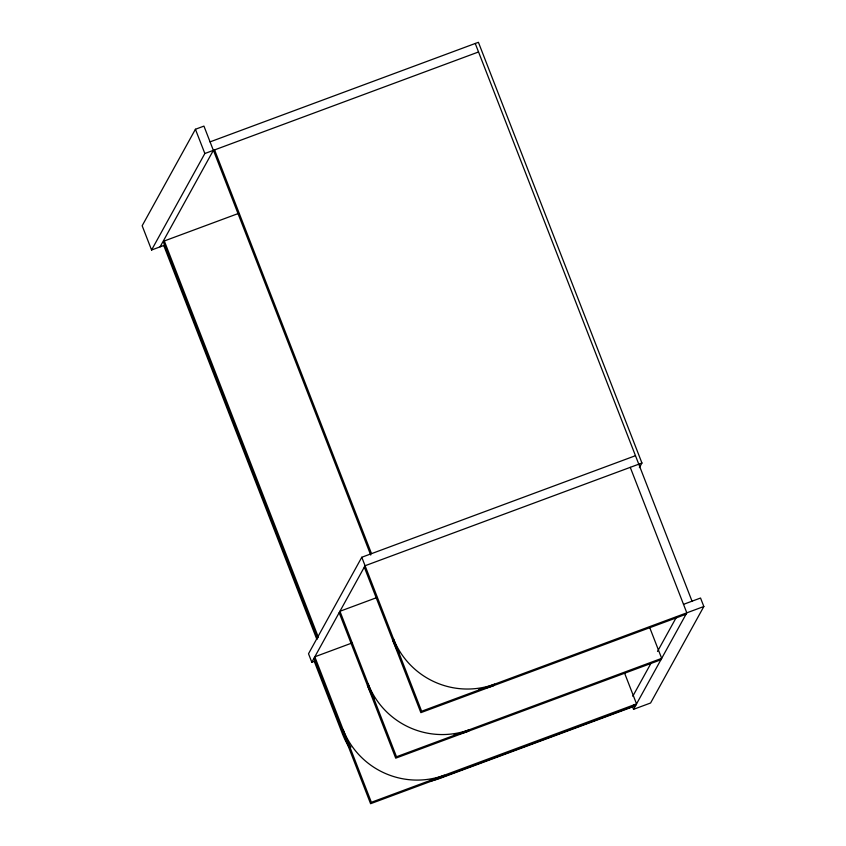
<?xml version="1.0" encoding="UTF-8"?>
<svg xmlns="http://www.w3.org/2000/svg" width="846" height="846" viewBox="0 0 846 846"><rect width="100%" height="100%" fill="white"/><g stroke="black" fill="none" stroke-linecap="round" stroke-linejoin="round"><path stroke-width="1.27" d="M160.095 246.842L213.361 150.355L203.939 126.107L195.415 129.269L142.16 225.755L151.582 250.004L165.055 245.002M151.582 250.004L204.848 153.517L478.54 51.966M238.667 213.372L164.314 240.962L163.532 242.368L317.599 638.73M635.473 455.698L361.781 557.26L308.515 653.747L311.814 662.228L315.526 660.853M311.814 662.228L365.07 565.741L641.934 463.016L478.413 42.3L210.062 141.874M315.357 659.32L314.247 661.329L342.524 734.074A75.939 74.755 28.9 0 0 349.208 747.282M342.524 734.074L343.635 732.065M639.396 467.605L641.934 463.016M632.787 696.237L651.177 662.926M657.511 651.441L676.536 616.988M429.038 781.44A75.939 74.755 28.9 0 0 440.406 778.214L632.607 706.896L633.717 704.887M632.607 706.896L633.548 709.318L686.815 612.842L630.259 467.341M683.515 604.351L700.541 598.027L703.84 606.519L650.585 703.005L633.548 709.318M377.115 597.477L339.944 611.277L396.499 756.768L661.678 658.368L649.802 627.795M351.989 643.002L314.807 656.803L371.362 802.294L636.541 703.893L624.665 673.331M703.84 606.519L421.625 711.243L361.781 557.26M686.032 614.249L420.853 712.649L364.298 567.158M660.906 659.774L395.717 758.175L339.161 612.684M635.769 705.3L370.59 803.7L314.035 658.209M475.24 43.474L692.028 601.189M371.51 553.644L214.577 149.911L213.805 151.318L370.728 555.05M195.415 129.269L204.848 153.517M164.314 240.962L318.371 637.313M163.743 245.488L316.848 639.386M429.8 780.34A78.551 77.335 28.9 0 0 443.568 776.617L444.351 775.211A78.551 77.335 28.9 0 1 343.085 729.548L342.313 730.955A78.551 77.335 28.9 0 0 350.931 747.187M453.921 734.973A78.551 77.335 28.9 0 0 468.705 731.092L469.477 729.686A78.551 77.335 28.9 0 1 368.222 684.023L367.439 685.429A78.551 77.335 28.9 0 0 374.366 699.103M479.058 689.448A78.551 77.335 28.9 0 0 493.842 685.567L494.614 684.16A78.551 77.335 28.9 0 1 393.348 638.487L392.576 639.904A78.551 77.335 28.9 0 0 399.492 653.567"/></g></svg>
